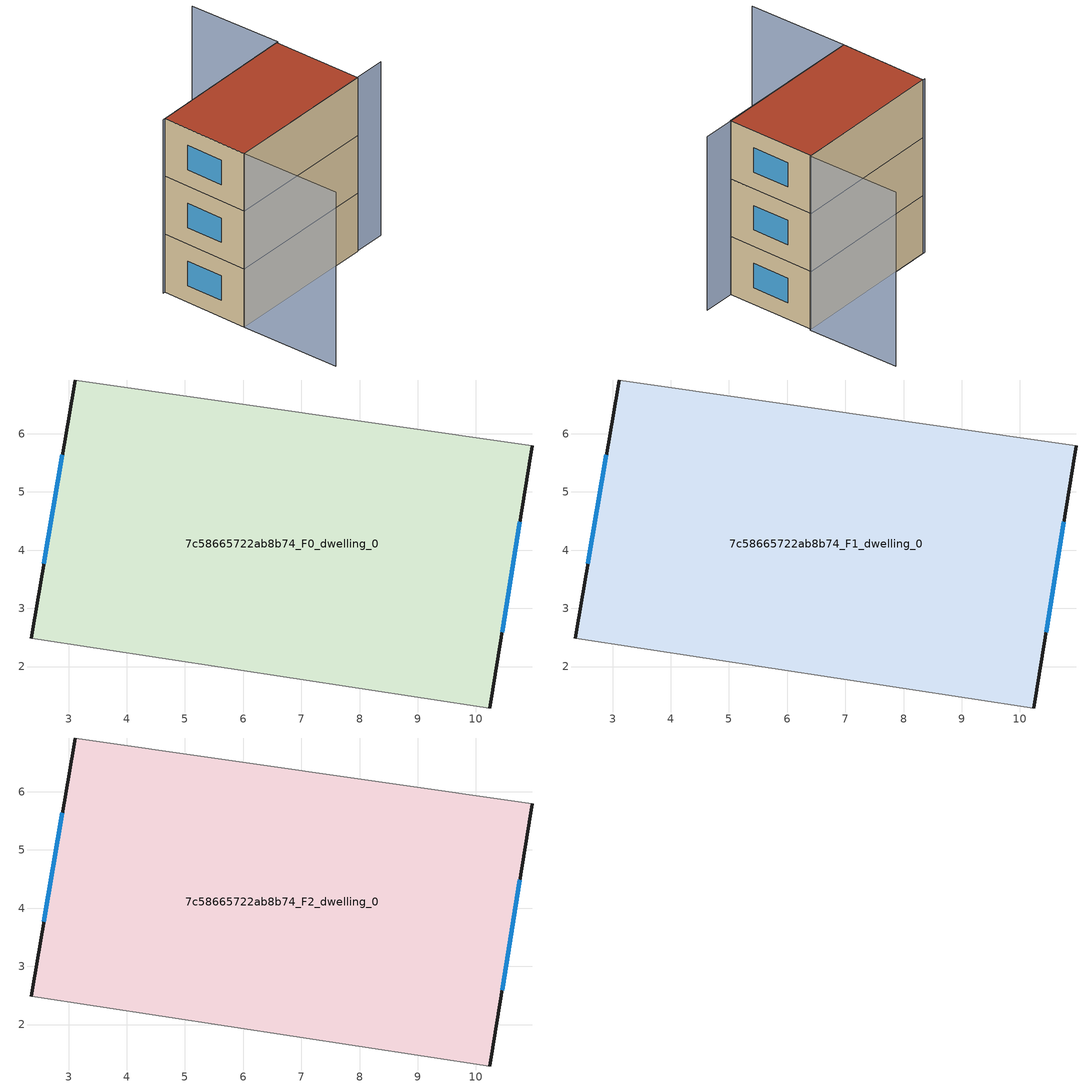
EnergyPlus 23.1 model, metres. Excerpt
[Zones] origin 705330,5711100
7c58665722ab8b74_F0_dwelling_0
 floor ground (EU_floor_Construction): 10.97,5.79 10.24,1.29 2.36,2.48 3.11,6.92 z0
 wall outside (EU_wall_Construction): 3.11,6.92 2.36,2.48 / 10.24,1.29 10.97,5.79 z0:3
 wall adiabatic (EU_wall_Construction): 2.36,2.48 10.24,1.29 / 10.97,5.79 3.11,6.92 z0:3
 window (EU_Window_Construction): 2.89,5.64 2.58,3.77 / 10.45,2.59 10.76,4.49 z0.87:2.13
7c58665722ab8b74_F1_dwelling_0
 floor to 7c58665722ab8b74_F0_dwelling_0 (EU_floor_Construction): 10.97,5.79 10.24,1.29 2.36,2.48 3.11,6.92 z3
 wall outside (EU_wall_Construction): 3.11,6.92 2.36,2.48 / 10.24,1.29 10.97,5.79 z3:6
 wall adiabatic (EU_wall_Construction): 2.36,2.48 10.24,1.29 / 10.97,5.79 3.11,6.92 z3:6
 window (EU_Window_Construction): 2.89,5.64 2.58,3.77 / 10.45,2.59 10.76,4.49 z3.87:5.13
7c58665722ab8b74_F2_dwelling_0
 floor to 7c58665722ab8b74_F1_dwelling_0 (EU_floor_Construction): 10.97,5.79 10.24,1.29 2.36,2.48 3.11,6.92 z6
 wall outside (EU_wall_Construction): 3.11,6.92 2.36,2.48 / 10.24,1.29 10.97,5.79 z6:9
 wall adiabatic (EU_wall_Construction): 2.36,2.48 10.24,1.29 / 10.97,5.79 3.11,6.92 z6:9
 window (EU_Window_Construction): 2.89,5.64 2.58,3.77 / 10.45,2.59 10.76,4.49 z6.87:8.13
 roof outside (EU_roof_Construction): 10.24,1.29 10.97,5.79 3.11,6.92 2.36,2.48 z9
shading: 1.61,-2.59 2.36,2.48 / 2.36,2.48 11.89,1.07 / 11.7,10.51 11.02,5.79 / 11.02,5.79 2.98,6.94 z0:9
[Building]
EU S2 Campaign: North Axis=0; Terrain=City; Solar Distribution=FullExterior
[Site:Location]
London: Latitude=51.5; Longitude=-0.5; Time Zone=0; Elevation=25
[SizingPeriod:WeatherFileDays]
AnnualSizingPeriod: Begin Month=1; Begin Day of Month=1; End Month=12; End Day of Month=31; Day of Week for Start Day=Monday; Use Weather File Daylight Saving Period=No; Use Weather File Rain and Snow Indicators=No
[MATERIAL]
EU_InternalMass_Material: Roughness=MediumRough; Thickness=0.1; Conductivity=1; Density=1800; Specific Heat=900; Thermal Absorptance=0.9; Solar Absorptance=0.7; Visible Absorptance=0.7
[MATERIAL:NOMASS] Roughness=MediumRough; Thermal Absorptance=0.9; Solar Absorptance=0.7; Visible Absorptance=0.7
Name | Thermal Resistance
EU_wall_NoMass | 0.724719
EU_roof_NoMass | 2.98947
EU_floor_NoMass | 2.39157
[WINDOWMATERIAL:SIMPLEGLAZINGSYSTEM]
EU_Window_SimpleGlazing: UFactor=2.63425; Solar Heat Gain Coefficient=0.76; Visible Transmittance=0.76
[CONSTRUCTION]
EU_wall_Construction: EU_wall_NoMass
EU_roof_Construction: EU_roof_NoMass
EU_floor_Construction: EU_floor_NoMass
EU_Window_Construction: EU_Window_SimpleGlazing
EU_InternalMass_Construction: EU_InternalMass_Material
[ZONE] Type=1; Multiplier=1; Ceiling Height=autocalculate; Floor Area=autocalculate; Part of Total Floor Area=Yes
Name | Volume
7c58665722ab8b74_F0_dwelling_0 | 108.164
7c58665722ab8b74_F1_dwelling_0; 7c58665722ab8b74_F2_dwelling_0 | 108.165
[INTERNALMASS] Construction=EU_InternalMass_Construction; Surface Area=36.0549
Name | Zone or ZoneList
7c58665722ab8b74_F0_dwelling_0_EU_InternalMass | 7c58665722ab8b74_F0_dwelling_0
7c58665722ab8b74_F1_dwelling_0_EU_InternalMass | 7c58665722ab8b74_F1_dwelling_0
7c58665722ab8b74_F2_dwelling_0_EU_InternalMass | 7c58665722ab8b74_F2_dwelling_0
[OTHEREQUIPMENT] Fuel Type=Electricity; Design Level Calculation Method=Watts/Area; Power per Zone Floor Area=1; Fraction Latent=0; Fraction Radiant=0; Fraction Lost=0; Carbon Dioxide Generation Rate=0; EndUse Subcategory=EU_Step8_InternalGains
Name | Zone or ZoneList or Space or SpaceList | Schedule
EU_Step8_InternalGain_7c58665722ab8b74_F0_dwelling_0_f000 | 7c58665722ab8b74_F0_dwelling_0 | EU_Step8_GainSchedule_7c58665722ab8b74_F0_dwelling_0_f000
EU_Step8_InternalGain_7c58665722ab8b74_F1_dwelling_0_f000 | 7c58665722ab8b74_F1_dwelling_0 | EU_Step8_GainSchedule_7c58665722ab8b74_F1_dwelling_0_f000
EU_Step8_InternalGain_7c58665722ab8b74_F2_dwelling_0_f000 | 7c58665722ab8b74_F2_dwelling_0 | EU_Step8_GainSchedule_7c58665722ab8b74_F2_dwelling_0_f000
[ZONEVENTILATION:DESIGNFLOWRATE] Schedule=EU_AlwaysOn; Design Flow Rate Calculation Method=AirChanges/Hour; Air Changes per Hour=0.418135; Ventilation Type=Natural; Fan Pressure Rise=0; Fan Total Efficiency=1; Constant Term Coefficient=1; Temperature Term Coefficient=0; Velocity Term Coefficient=0; Velocity Squared Term Coefficient=0; Minimum Indoor Temperature=-100; Maximum Indoor Temperature=100; Delta Temperature=-100; Minimum Outdoor Temperature=-100; Maximum Outdoor Temperature=100; Maximum Wind Speed=40
Name | Zone or ZoneList or Space or SpaceList
EU_ConstantAir_7c58665722ab8b74_F0_dwelling_0 | 7c58665722ab8b74_F0_dwelling_0
EU_ConstantAir_7c58665722ab8b74_F1_dwelling_0 | 7c58665722ab8b74_F1_dwelling_0
EU_ConstantAir_7c58665722ab8b74_F2_dwelling_0 | 7c58665722ab8b74_F2_dwelling_0
[HVACTEMPLATE:THERMOSTAT] Constant Heating Setpoint=20; Constant Cooling Setpoint=50
EU_HeatOnly_7c58665722ab8b74_F0_dwelling_0; EU_HeatOnly_7c58665722ab8b74_F1_dwelling_0; EU_HeatOnly_7c58665722ab8b74_F2_dwelling_0
[HVACTEMPLATE:ZONE:IDEALLOADSAIRSYSTEM] System Availability Schedule=EU_AlwaysOn; Maximum Heating Supply Air Temperature=50; Minimum Cooling Supply Air Temperature=13; Maximum Heating Supply Air Humidity Ratio=0.0156; Minimum Cooling Supply Air Humidity Ratio=0.0077; Heating Limit=NoLimit; Cooling Limit=NoLimit; Heating Availability Schedule=EU_AlwaysOn; Cooling Availability Schedule=EU_CoolingOff; Dehumidification Control Type=ConstantSensibleHeatRatio; Cooling Sensible Heat Ratio=0.7; Dehumidification Setpoint=60; Humidification Control Type=None; Humidification Setpoint=30; Outdoor Air Method=None; Outdoor Air Flow Rate per Person=0.00944; Outdoor Air Flow Rate per Zone Floor Area=0; Outdoor Air Flow Rate per Zone=0; Demand Controlled Ventilation Type=None; Outdoor Air Economizer Type=NoEconomizer; Heat Recovery Type=None; Sensible Heat Recovery Effectiveness=0.7; Latent Heat Recovery Effectiveness=0.65
Name | Template Thermostat
7c58665722ab8b74_F0_dwelling_0 | EU_HeatOnly_7c58665722ab8b74_F0_dwelling_0
7c58665722ab8b74_F1_dwelling_0 | EU_HeatOnly_7c58665722ab8b74_F1_dwelling_0
7c58665722ab8b74_F2_dwelling_0 | EU_HeatOnly_7c58665722ab8b74_F2_dwelling_0
[SIZING:ZONE] Zone Cooling Design Supply Air Temperature Input Method=SupplyAirTemperature; Zone Cooling Design Supply Air Temperature=13; Zone Heating Design Supply Air Temperature Input Method=SupplyAirTemperature; Zone Heating Design Supply Air Temperature=50; Zone Cooling Design Supply Air Humidity Ratio=0.008; Zone Heating Design Supply Air Humidity Ratio=0.008; Cooling Design Air Flow Method=DesignDay; Cooling Design Air Flow Rate=0; Cooling Minimum Air Flow per Zone Floor Area=0.000762; Cooling Minimum Air Flow=0; Cooling Minimum Air Flow Fraction=0.2; Heating Design Air Flow Method=DesignDay; Heating Design Air Flow Rate=0; Heating Maximum Air Flow per Zone Floor Area=0.002032; Heating Maximum Air Flow=0.141576; Heating Maximum Air Flow Fraction=0.3; Account for Dedicated Outdoor Air System=No; Dedicated Outdoor Air System Control Strategy=NeutralSupplyAir; Dedicated Outdoor Air Low Setpoint Temperature for Design=autosize; Dedicated Outdoor Air High Setpoint Temperature for Design=autosize; Zone Load Sizing Method=Sensible Load Only No Latent Load; Zone Latent Cooling Design Supply Air Humidity Ratio Input Method=HumidityRatioDifference; Zone Cooling Design Supply Air Humidity Ratio Difference=0.005; Zone Latent Heating Design Supply Air Humidity Ratio Input Method=HumidityRatioDifference; Zone Humidification Design Supply Air Humidity Ratio Difference=0.005
7c58665722ab8b74_F0_dwelling_0; 7c58665722ab8b74_F1_dwelling_0; 7c58665722ab8b74_F2_dwelling_0
[SCHEDULE:CONSTANT]
Name | Hourly Value
EU_AlwaysOn | 1
EU_CoolingOff | 0
[SCHEDULE:FILE] Column Number=1; Rows to Skip at Top=0; Number of Hours of Data=8760; Column Separator=Comma; Interpolate to Timestep=No; Minutes per Item=60; Adjust Schedule for Daylight Savings=Yes
Name | File
EU_Step8_GainSchedule_7c58665722ab8b74_F0_dwelling_0_f000 | ../../schedules/7c58665722ab8b74/7c58665722ab8b74_F0_dwelling_0_f000_gain.csv
EU_Step8_GainSchedule_7c58665722ab8b74_F1_dwelling_0_f000 | ../../schedules/7c58665722ab8b74/7c58665722ab8b74_F1_dwelling_0_f000_gain.csv
EU_Step8_GainSchedule_7c58665722ab8b74_F2_dwelling_0_f000 | ../../schedules/7c58665722ab8b74/7c58665722ab8b74_F2_dwelling_0_f000_gain.csv
